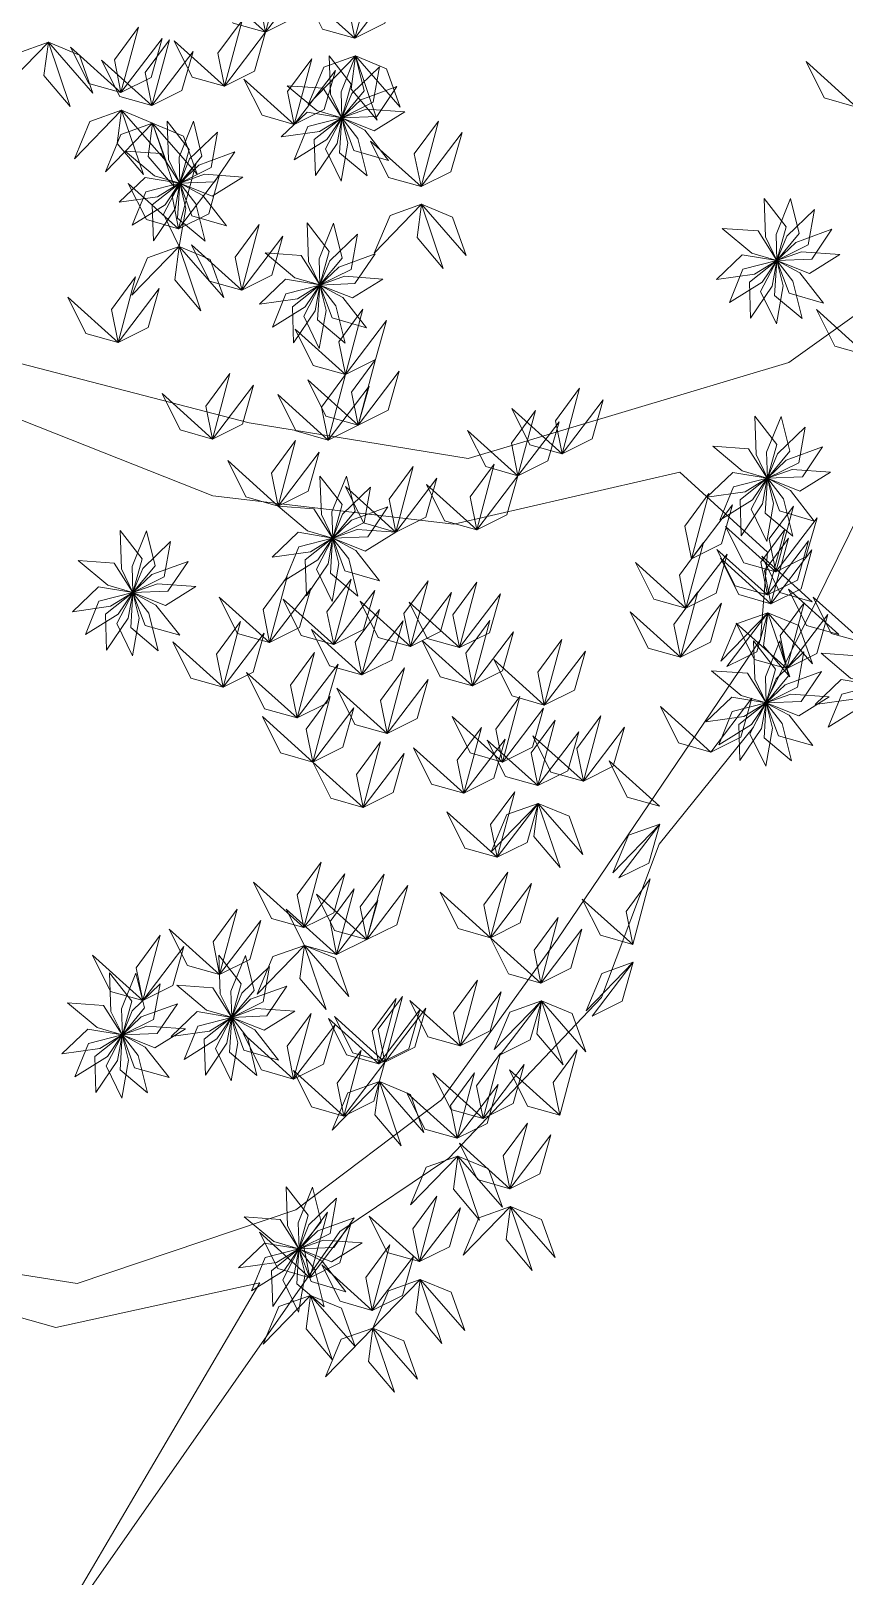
# Model space of a CAD drawing. Header units: inches. Extents: x 15 to 22798, y 21 to 21519.
# Drawn here: x 14627.5 to 14699.4, y 12256.7 to 12393.4 of the extents above; entities that cross this region are included whole.
import ezdxf

# ---------------------------------------------------------------- set-up
doc = ezdxf.new("R2010")
doc.units = ezdxf.units.IN
doc.header["$MEASUREMENT"] = 0
doc.layers.add('ARREDAMENTO', color=8, linetype='Continuous', lineweight=13)

msp = doc.modelspace()

# ---------------------------------------------------------------- linework, layer by layer
at = {"layer": 'ARREDAMENTO', "linetype": 'Continuous', "lineweight": 0}
for points in [[(14742.72, 12406.15), (14714.46, 12378.31), (14694.52, 12364.05), (14666.18, 12355.56), (14646.83, 12358.71), (14612.62, 12367.6)], [(14607.13, 12285.05), (14629.73, 12278.69), (14647.76, 12282.63), (14627.26, 12247.73), (14654.84, 12287.17), (14664.49, 12293.65), (14677.97, 12307.89), (14683.08, 12321.45), (14691.42, 12331.8), (14697.82, 12344.72), (14702.94, 12355.05), (14711.29, 12362.18), (14727.36, 12375.14), (14737, 12384.85), (14748.55, 12398.43)], [(14611.34, 12365.02), (14643.63, 12352.25), (14664.92, 12349.75), (14684.89, 12354.34), (14692.65, 12347.28), (14692.04, 12339.54), (14674.08, 12313.03), (14663.82, 12298.81), (14650.96, 12289.09), (14631.64, 12282.57), (14607.77, 12286.34)]]:
    msp.add_lwpolyline(points, dxfattribs=at)
at = {"layer": 'ARREDAMENTO', "lineweight": 0}
for points in [[(14648.28, 12393.27), (14647.7, 12396.18), (14649.83, 12399.07), (14648.28, 12393.27)], [(14656.17, 12392.74), (14655.59, 12395.64), (14657.72, 12398.53), (14656.17, 12392.74)], [(14648.28, 12393.27), (14645.43, 12394.08), (14643.83, 12397.29), (14648.28, 12393.27)], [(14648.28, 12393.27), (14650.94, 12394.59), (14651.92, 12398.05), (14648.28, 12393.27)], [(14656.17, 12392.74), (14658.83, 12394.06), (14659.8, 12397.51), (14656.17, 12392.74)], [(14656.17, 12392.74), (14653.32, 12393.54), (14651.72, 12396.75), (14656.17, 12392.74)], [(14635.5, 12387.94), (14634.92, 12390.84), (14637.04, 12393.73), (14635.5, 12387.94)], [(14644.65, 12388.5), (14644.07, 12391.41), (14646.2, 12394.3), (14644.65, 12388.5)], [(14644.65, 12388.5), (14647.31, 12389.82), (14648.28, 12393.27), (14644.65, 12388.5)], [(14629.08, 12392.39), (14626.29, 12391.39), (14624.91, 12388.08), (14629.08, 12392.39)], [(14629.08, 12392.39), (14628.69, 12389.45), (14631.01, 12386.71), (14629.08, 12392.39)], [(14629.08, 12392.39), (14631.82, 12391.25), (14633.02, 12387.87), (14629.08, 12392.39)], [(14635.5, 12387.94), (14632.65, 12388.74), (14631.05, 12391.95), (14635.5, 12387.94)], [(14635.5, 12387.94), (14638.16, 12389.26), (14639.13, 12392.71), (14635.5, 12387.94)], [(14638.24, 12386.79), (14637.65, 12389.7), (14639.78, 12392.59), (14638.24, 12386.79)], [(14644.65, 12388.5), (14641.8, 12389.31), (14640.2, 12392.52), (14644.65, 12388.5)], [(14638.24, 12386.79), (14635.39, 12387.6), (14633.79, 12390.81), (14638.24, 12386.79)], [(14638.24, 12386.79), (14640.89, 12388.12), (14641.87, 12391.57), (14638.24, 12386.79)], [(14650.82, 12385.11), (14650.23, 12388.02), (14652.36, 12390.91), (14650.82, 12385.11)], [(14656.23, 12391.17), (14653.43, 12390.17), (14652.05, 12386.86), (14656.23, 12391.17)], [(14653.9, 12391.19), (14654.01, 12387.78), (14655.02, 12385.7), (14655.85, 12388.68), (14653.9, 12391.19)], [(14656.23, 12391.17), (14654.95, 12388.01), (14655.02, 12385.7), (14656.99, 12388.08), (14656.23, 12391.17)], [(14656.23, 12391.17), (14655.84, 12388.23), (14658.15, 12385.49), (14656.23, 12391.17)], [(14656.23, 12391.17), (14658.96, 12390.03), (14660.17, 12386.65), (14656.23, 12391.17)], [(14700.51, 12386.65), (14697.66, 12387.46), (14696.06, 12390.67), (14700.51, 12386.65)], [(14650.82, 12385.11), (14647.97, 12385.92), (14646.37, 12389.13), (14650.82, 12385.11)], [(14650.82, 12385.11), (14653.47, 12386.43), (14654.45, 12389.88), (14650.82, 12385.11)], [(14658.35, 12390.2), (14655.9, 12387.84), (14655.02, 12385.7), (14657.79, 12387.07), (14658.35, 12390.2)], [(14650.19, 12388.54), (14652.8, 12386.35), (14655.01, 12385.7), (14653.36, 12388.31), (14650.19, 12388.54)], [(14659.89, 12388.46), (14656.69, 12387.29), (14655.03, 12385.7), (14658.11, 12385.83), (14659.89, 12388.46)], [(14635.55, 12386.37), (14632.76, 12385.37), (14631.38, 12382.06), (14635.55, 12386.37)], [(14635.55, 12386.37), (14635.16, 12383.43), (14637.48, 12380.69), (14635.55, 12386.37)], [(14635.55, 12386.37), (14638.29, 12385.23), (14639.5, 12381.85), (14635.55, 12386.37)], [(14649.67, 12384.01), (14653.05, 12384.48), (14655.01, 12385.7), (14651.97, 12386.21), (14649.67, 12384.01)], [(14660.6, 12386.24), (14657.2, 12386.47), (14655.02, 12385.69), (14657.89, 12384.56), (14660.6, 12386.24)], [(14638.29, 12385.23), (14635.5, 12384.23), (14634.12, 12380.92), (14638.29, 12385.23)], [(14638.29, 12385.23), (14637.9, 12382.29), (14640.22, 12379.55), (14638.29, 12385.23)], [(14638.29, 12385.23), (14641.03, 12384.09), (14642.23, 12380.71), (14638.29, 12385.23)], [(14639.57, 12385.41), (14639.69, 12382), (14640.69, 12379.93), (14641.52, 12382.9), (14639.57, 12385.41)], [(14641.9, 12385.39), (14640.63, 12382.23), (14640.7, 12379.93), (14642.66, 12382.3), (14641.9, 12385.39)], [(14650.82, 12381.98), (14653.71, 12383.79), (14655.01, 12385.69), (14652.02, 12384.93), (14650.82, 12381.98)], [(14652.7, 12380.59), (14654.6, 12383.42), (14655.01, 12385.69), (14652.59, 12383.77), (14652.7, 12380.59)], [(14654.97, 12380.09), (14655.56, 12383.45), (14655.01, 12385.69), (14653.58, 12382.95), (14654.97, 12380.09)], [(14657.25, 12380.56), (14656.43, 12383.86), (14655.02, 12385.69), (14654.82, 12382.61), (14657.25, 12380.56)], [(14659.15, 12381.91), (14657.05, 12384.6), (14655.02, 12385.69), (14656.09, 12382.8), (14659.15, 12381.91)], [(14662.02, 12379.61), (14661.43, 12382.52), (14663.56, 12385.41), (14662.02, 12379.61)], [(14644.02, 12384.43), (14641.57, 12382.06), (14640.7, 12379.92), (14643.46, 12381.29), (14644.02, 12384.43)], [(14662.02, 12379.61), (14659.16, 12380.42), (14657.56, 12383.63), (14662.02, 12379.61)], [(14662.02, 12379.61), (14664.67, 12380.93), (14665.65, 12384.39), (14662.02, 12379.61)], [(14635.86, 12382.76), (14638.47, 12380.57), (14640.69, 12379.93), (14639.03, 12382.53), (14635.86, 12382.76)], [(14645.57, 12382.68), (14642.37, 12381.52), (14640.7, 12379.92), (14643.78, 12380.05), (14645.57, 12382.68)], [(14640.59, 12375.88), (14640.01, 12378.79), (14642.14, 12381.68), (14640.59, 12375.88)], [(14646.27, 12380.46), (14642.87, 12380.7), (14640.7, 12379.92), (14643.57, 12378.78), (14646.27, 12380.46)], [(14635.35, 12378.23), (14638.72, 12378.7), (14640.68, 12379.92), (14637.64, 12380.43), (14635.35, 12378.23)], [(14640.59, 12375.88), (14637.74, 12376.69), (14636.14, 12379.9), (14640.59, 12375.88)], [(14636.5, 12376.2), (14639.39, 12378.01), (14640.68, 12379.92), (14637.7, 12379.15), (14636.5, 12376.2)], [(14638.37, 12374.82), (14640.28, 12377.64), (14640.69, 12379.91), (14638.27, 12378), (14638.37, 12374.82)], [(14640.65, 12374.31), (14641.24, 12377.67), (14640.69, 12379.91), (14639.26, 12377.18), (14640.65, 12374.31)], [(14642.93, 12374.78), (14642.11, 12378.09), (14640.69, 12379.91), (14640.5, 12376.83), (14642.93, 12374.78)], [(14640.59, 12375.88), (14643.25, 12377.2), (14644.22, 12380.65), (14640.59, 12375.88)], [(14644.83, 12376.13), (14642.73, 12378.82), (14640.7, 12379.91), (14641.77, 12377.02), (14644.83, 12376.13)], [(14662.07, 12378.05), (14659.28, 12377.05), (14657.89, 12373.74), (14662.07, 12378.05)], [(14662.07, 12378.05), (14661.68, 12375.11), (14663.99, 12372.37), (14662.07, 12378.05)], [(14662.07, 12378.05), (14664.8, 12376.91), (14666.01, 12373.53), (14662.07, 12378.05)], [(14692.35, 12378.57), (14692.47, 12375.16), (14693.48, 12373.08), (14694.31, 12376.05), (14692.35, 12378.57)], [(14694.68, 12378.55), (14693.41, 12375.39), (14693.48, 12373.08), (14695.45, 12375.46), (14694.68, 12378.55)], [(14696.8, 12377.58), (14694.35, 12375.22), (14693.48, 12373.08), (14696.24, 12374.45), (14696.8, 12377.58)], [(14646.17, 12370.45), (14645.59, 12373.36), (14647.72, 12376.25), (14646.17, 12370.45)], [(14646.17, 12370.45), (14648.83, 12371.77), (14649.8, 12375.23), (14646.17, 12370.45)], [(14651.96, 12376.4), (14652.08, 12372.99), (14653.08, 12370.91), (14653.91, 12373.88), (14651.96, 12376.4)], [(14654.29, 12376.38), (14653.01, 12373.22), (14653.08, 12370.91), (14655.05, 12373.29), (14654.29, 12376.38)], [(14656.41, 12375.41), (14653.96, 12373.04), (14653.09, 12370.91), (14655.85, 12372.28), (14656.41, 12375.41)], [(14688.64, 12375.92), (14691.25, 12373.73), (14693.47, 12373.08), (14691.82, 12375.69), (14688.64, 12375.92)], [(14698.35, 12375.84), (14695.15, 12374.67), (14693.48, 12373.08), (14696.56, 12373.2), (14698.35, 12375.84)], [(14640.65, 12374.31), (14637.85, 12373.32), (14636.47, 12370.01), (14640.65, 12374.31)], [(14640.65, 12374.31), (14640.26, 12371.37), (14642.57, 12368.63), (14640.65, 12374.31)], [(14640.65, 12374.31), (14643.38, 12373.17), (14644.59, 12369.79), (14640.65, 12374.31)], [(14646.17, 12370.45), (14643.32, 12371.26), (14641.72, 12374.47), (14646.17, 12370.45)], [(14699.05, 12373.62), (14695.65, 12373.85), (14693.48, 12373.07), (14696.35, 12371.94), (14699.05, 12373.62)], [(14648.25, 12373.75), (14650.86, 12371.55), (14653.07, 12370.91), (14651.42, 12373.52), (14648.25, 12373.75)], [(14657.96, 12373.67), (14654.75, 12372.5), (14653.09, 12370.9), (14656.17, 12371.03), (14657.96, 12373.67)], [(14688.13, 12371.39), (14691.5, 12371.86), (14693.46, 12373.08), (14690.42, 12373.59), (14688.13, 12371.39)], [(14689.28, 12369.36), (14692.17, 12371.17), (14693.46, 12373.07), (14690.48, 12372.31), (14689.28, 12369.36)], [(14691.15, 12367.97), (14693.06, 12370.8), (14693.47, 12373.07), (14691.05, 12371.15), (14691.15, 12367.97)], [(14693.43, 12367.47), (14694.02, 12370.83), (14693.47, 12373.07), (14692.04, 12370.33), (14693.43, 12367.47)], [(14695.71, 12367.94), (14694.89, 12371.24), (14693.47, 12373.07), (14693.28, 12369.99), (14695.71, 12367.94)], [(14697.61, 12369.29), (14695.51, 12371.98), (14693.48, 12373.07), (14694.55, 12370.18), (14697.61, 12369.29)], [(14635.24, 12365.82), (14634.66, 12368.73), (14636.78, 12371.62), (14635.24, 12365.82)], [(14647.73, 12369.22), (14651.11, 12369.69), (14653.07, 12370.91), (14650.03, 12371.42), (14647.73, 12369.22)], [(14658.66, 12371.44), (14655.26, 12371.68), (14653.09, 12370.9), (14655.96, 12369.76), (14658.66, 12371.44)], [(14635.24, 12365.82), (14632.39, 12366.63), (14630.79, 12369.84), (14635.24, 12365.82)], [(14635.24, 12365.82), (14637.89, 12367.14), (14638.87, 12370.59), (14635.24, 12365.82)], [(14648.88, 12367.19), (14651.77, 12368.99), (14653.07, 12370.9), (14650.08, 12370.13), (14648.88, 12367.19)], [(14650.76, 12365.8), (14652.66, 12368.63), (14653.07, 12370.9), (14650.65, 12368.98), (14650.76, 12365.8)], [(14653.03, 12365.3), (14653.63, 12368.66), (14653.07, 12370.9), (14651.65, 12368.16), (14653.03, 12365.3)], [(14655.32, 12365.76), (14654.49, 12369.07), (14653.08, 12370.89), (14652.88, 12367.82), (14655.32, 12365.76)], [(14657.21, 12367.12), (14655.11, 12369.81), (14653.08, 12370.9), (14654.16, 12368), (14657.21, 12367.12)], [(14655.35, 12362.99), (14654.77, 12365.89), (14656.89, 12368.78), (14655.35, 12362.99)], [(14701.44, 12364.71), (14698.59, 12365.51), (14696.99, 12368.73), (14701.44, 12364.71)], [(14655.35, 12362.99), (14652.5, 12363.79), (14650.9, 12367), (14655.35, 12362.99)], [(14655.35, 12362.99), (14658.01, 12364.31), (14658.98, 12367.76), (14655.35, 12362.99)], [(14656.46, 12358.51), (14655.88, 12361.42), (14658.01, 12364.31), (14656.46, 12358.51)], [(14643.59, 12357.28), (14643, 12360.19), (14645.13, 12363.08), (14643.59, 12357.28)], [(14653.81, 12357.19), (14653.22, 12360.1), (14655.35, 12362.99), (14653.81, 12357.19)], [(14656.46, 12358.51), (14659.12, 12359.83), (14660.09, 12363.28), (14656.46, 12358.51)], [(14643.59, 12357.28), (14646.24, 12358.6), (14647.22, 12362.05), (14643.59, 12357.28)], [(14656.46, 12358.51), (14653.61, 12359.32), (14652.01, 12362.53), (14656.46, 12358.51)], [(14653.81, 12357.19), (14656.46, 12358.51), (14657.44, 12361.96), (14653.81, 12357.19)], [(14674.5, 12355.97), (14673.91, 12358.88), (14676.04, 12361.77), (14674.5, 12355.97)], [(14643.59, 12357.28), (14640.74, 12358.09), (14639.14, 12361.3), (14643.59, 12357.28)], [(14653.81, 12357.19), (14650.96, 12358), (14649.36, 12361.21), (14653.81, 12357.19)], [(14674.5, 12355.97), (14677.15, 12357.29), (14678.13, 12360.75), (14674.5, 12355.97)], [(14670.59, 12354.03), (14670.01, 12356.93), (14672.13, 12359.82), (14670.59, 12354.03)], [(14674.5, 12355.97), (14671.65, 12356.78), (14670.05, 12359.99), (14674.5, 12355.97)], [(14670.59, 12354.03), (14673.24, 12355.35), (14674.22, 12358.8), (14670.59, 12354.03)], [(14691.52, 12359.31), (14691.64, 12355.9), (14692.64, 12353.83), (14693.47, 12356.8), (14691.52, 12359.31)], [(14693.85, 12359.29), (14692.57, 12356.13), (14692.65, 12353.83), (14694.61, 12356.2), (14693.85, 12359.29)], [(14670.59, 12354.03), (14667.74, 12354.84), (14666.14, 12358.05), (14670.59, 12354.03)], [(14695.97, 12358.33), (14693.52, 12355.96), (14692.65, 12353.82), (14695.41, 12355.19), (14695.97, 12358.33)], [(14649.38, 12351.35), (14648.8, 12354.26), (14650.93, 12357.15), (14649.38, 12351.35)], [(14649.38, 12351.35), (14652.04, 12352.68), (14653.01, 12356.13), (14649.38, 12351.35)], [(14687.81, 12356.66), (14690.42, 12354.47), (14692.63, 12353.83), (14690.98, 12356.43), (14687.81, 12356.66)], [(14697.52, 12356.58), (14694.31, 12355.42), (14692.65, 12353.82), (14695.73, 12353.95), (14697.52, 12356.58)], [(14649.38, 12351.35), (14646.53, 12352.16), (14644.93, 12355.37), (14649.38, 12351.35)], [(14659.79, 12349.05), (14659.21, 12351.96), (14661.34, 12354.85), (14659.79, 12349.05)], [(14666.96, 12349.25), (14666.37, 12352.16), (14668.5, 12355.05), (14666.96, 12349.25)], [(14653.09, 12354), (14653.21, 12350.6), (14654.22, 12348.52), (14655.05, 12351.49), (14653.09, 12354)], [(14655.43, 12353.99), (14654.15, 12350.83), (14654.22, 12348.52), (14656.19, 12350.9), (14655.43, 12353.99)], [(14659.79, 12349.05), (14662.45, 12350.37), (14663.42, 12353.83), (14659.79, 12349.05)], [(14666.96, 12349.25), (14669.61, 12350.58), (14670.59, 12354.03), (14666.96, 12349.25)], [(14687.3, 12352.13), (14690.67, 12352.6), (14692.63, 12353.82), (14689.59, 12354.33), (14687.3, 12352.13)], [(14688.44, 12350.1), (14691.33, 12351.91), (14692.63, 12353.82), (14689.64, 12353.05), (14688.44, 12350.1)], [(14690.32, 12348.72), (14692.22, 12351.54), (14692.63, 12353.81), (14690.22, 12351.9), (14690.32, 12348.72)], [(14692.59, 12348.21), (14693.19, 12351.57), (14692.64, 12353.81), (14691.21, 12351.08), (14692.59, 12348.21)], [(14694.88, 12348.68), (14694.05, 12351.99), (14692.64, 12353.81), (14692.45, 12350.73), (14694.88, 12348.68)], [(14696.77, 12350.03), (14694.68, 12352.72), (14692.64, 12353.81), (14693.72, 12350.92), (14696.77, 12350.03)], [(14698.22, 12354.36), (14694.82, 12354.6), (14692.65, 12353.82), (14695.52, 12352.68), (14698.22, 12354.36)], [(14657.55, 12353.02), (14655.09, 12350.65), (14654.22, 12348.52), (14656.99, 12349.89), (14657.55, 12353.02)], [(14659.79, 12349.05), (14656.94, 12349.86), (14655.34, 12353.07), (14659.79, 12349.05)], [(14666.96, 12349.25), (14664.11, 12350.06), (14662.51, 12353.27), (14666.96, 12349.25)], [(14685.92, 12346.68), (14685.34, 12349.58), (14687.46, 12352.47), (14685.92, 12346.68)], [(14649.38, 12351.35), (14652, 12349.16), (14654.21, 12348.52), (14652.56, 12351.12), (14649.38, 12351.35)], [(14659.09, 12351.28), (14655.89, 12350.11), (14654.22, 12348.51), (14657.31, 12348.64), (14659.09, 12351.28)], [(14685.92, 12346.68), (14688.57, 12348), (14689.55, 12351.45), (14685.92, 12346.68)], [(14693.4, 12345.53), (14692.81, 12348.44), (14694.94, 12351.33), (14693.4, 12345.53)], [(14659.79, 12349.05), (14656.39, 12349.29), (14654.22, 12348.51), (14657.09, 12347.37), (14659.79, 12349.05)], [(14693.4, 12345.53), (14690.55, 12346.34), (14688.95, 12349.55), (14693.4, 12345.53)], [(14692.64, 12343.49), (14692.05, 12346.4), (14694.18, 12349.29), (14692.64, 12343.49)], [(14693.4, 12345.53), (14696.05, 12346.85), (14697.03, 12350.31), (14693.4, 12345.53)], [(14635.43, 12349.19), (14635.55, 12345.79), (14636.55, 12343.71), (14637.38, 12346.68), (14635.43, 12349.19)], [(14637.76, 12349.17), (14636.48, 12346.01), (14636.56, 12343.71), (14638.52, 12346.08), (14637.76, 12349.17)], [(14639.88, 12348.21), (14637.43, 12345.84), (14636.56, 12343.71), (14639.32, 12345.08), (14639.88, 12348.21)], [(14648.87, 12346.82), (14652.25, 12347.3), (14654.21, 12348.51), (14651.17, 12349.03), (14648.87, 12346.82)], [(14650.02, 12344.8), (14652.91, 12346.6), (14654.21, 12348.51), (14651.22, 12347.74), (14650.02, 12344.8)], [(14651.89, 12343.41), (14653.8, 12346.24), (14654.21, 12348.51), (14651.79, 12346.59), (14651.89, 12343.41)], [(14654.17, 12342.91), (14654.76, 12346.26), (14654.21, 12348.5), (14652.78, 12345.77), (14654.17, 12342.91)], [(14656.45, 12343.37), (14655.63, 12346.68), (14654.21, 12348.5), (14654.02, 12345.43), (14656.45, 12343.37)], [(14658.35, 12344.73), (14656.25, 12347.41), (14654.22, 12348.5), (14655.29, 12345.61), (14658.35, 12344.73)], [(14685.44, 12342.33), (14684.86, 12345.23), (14686.98, 12348.12), (14685.44, 12342.33)], [(14692.95, 12342.71), (14692.37, 12345.62), (14694.5, 12348.51), (14692.95, 12342.71)], [(14692.64, 12343.49), (14695.29, 12344.81), (14696.27, 12348.27), (14692.64, 12343.49)], [(14631.72, 12346.54), (14634.33, 12344.35), (14636.55, 12343.71), (14634.89, 12346.31), (14631.72, 12346.54)], [(14685.44, 12342.33), (14688.1, 12343.65), (14689.07, 12347.1), (14685.44, 12342.33)], [(14692.64, 12343.49), (14689.78, 12344.3), (14688.18, 12347.51), (14692.64, 12343.49)], [(14692.95, 12342.71), (14690.1, 12343.52), (14688.5, 12346.73), (14692.95, 12342.71)], [(14696.59, 12342.89), (14693.74, 12343.7), (14692.14, 12346.91), (14696.59, 12342.89)], [(14692.95, 12342.71), (14695.61, 12344.03), (14696.58, 12347.49), (14692.95, 12342.71)], [(14641.43, 12346.46), (14638.23, 12345.3), (14636.56, 12343.7), (14639.64, 12343.83), (14641.43, 12346.46)], [(14685.44, 12342.33), (14682.59, 12343.13), (14680.99, 12346.35), (14685.44, 12342.33)], [(14631.21, 12342.01), (14634.58, 12342.49), (14636.54, 12343.7), (14633.5, 12344.22), (14631.21, 12342.01)], [(14642.13, 12344.24), (14638.73, 12344.48), (14636.56, 12343.7), (14639.43, 12342.56), (14642.13, 12344.24)], [(14648.64, 12339.28), (14648.06, 12342.19), (14650.18, 12345.08), (14648.64, 12339.28)], [(14648.64, 12339.28), (14651.29, 12340.6), (14652.27, 12344.06), (14648.64, 12339.28)], [(14654.3, 12339.11), (14653.71, 12342.01), (14655.84, 12344.9), (14654.3, 12339.11)], [(14654.3, 12339.11), (14656.95, 12340.43), (14657.93, 12343.88), (14654.3, 12339.11)], [(14661.09, 12338.93), (14660.51, 12341.84), (14662.64, 12344.73), (14661.09, 12338.93)], [(14665.42, 12338.83), (14664.83, 12341.73), (14666.96, 12344.62), (14665.42, 12338.83)], [(14684.96, 12337.98), (14684.38, 12340.88), (14686.5, 12343.77), (14684.96, 12337.98)], [(14698.95, 12339.98), (14696.1, 12340.79), (14694.5, 12344), (14698.95, 12339.98)], [(14632.36, 12339.99), (14635.25, 12341.79), (14636.54, 12343.7), (14633.55, 12342.93), (14632.36, 12339.99)], [(14634.23, 12338.6), (14636.14, 12341.43), (14636.54, 12343.7), (14634.13, 12341.78), (14634.23, 12338.6)], [(14636.51, 12338.1), (14637.1, 12341.45), (14636.55, 12343.69), (14635.12, 12340.96), (14636.51, 12338.1)], [(14638.79, 12338.56), (14637.96, 12341.87), (14636.55, 12343.69), (14636.36, 12340.61), (14638.79, 12338.56)], [(14640.69, 12339.92), (14638.59, 12342.6), (14636.55, 12343.69), (14637.63, 12340.8), (14640.69, 12339.92)], [(14648.64, 12339.28), (14645.79, 12340.09), (14644.19, 12343.3), (14648.64, 12339.28)], [(14654.3, 12339.11), (14651.44, 12339.91), (14649.84, 12343.12), (14654.3, 12339.11)], [(14661.09, 12338.93), (14658.24, 12339.74), (14656.64, 12342.95), (14661.09, 12338.93)], [(14665.42, 12338.83), (14662.57, 12339.63), (14660.97, 12342.84), (14665.42, 12338.83)], [(14661.09, 12338.93), (14663.75, 12340.26), (14664.73, 12343.71), (14661.09, 12338.93)], [(14665.42, 12338.83), (14668.07, 12340.15), (14669.05, 12343.6), (14665.42, 12338.83)], [(14684.96, 12337.98), (14687.62, 12339.3), (14688.59, 12342.75), (14684.96, 12337.98)], [(14694.35, 12336.98), (14693.76, 12339.89), (14695.89, 12342.78), (14694.35, 12336.98)], [(14701.15, 12339.28), (14698.29, 12340.09), (14696.69, 12343.3), (14701.15, 12339.28)], [(14644.52, 12335.33), (14643.93, 12338.24), (14646.06, 12341.13), (14644.52, 12335.33)], [(14656.8, 12336.41), (14656.21, 12339.32), (14658.34, 12342.21), (14656.8, 12336.41)], [(14656.8, 12336.41), (14659.45, 12337.73), (14660.43, 12341.19), (14656.8, 12336.41)], [(14666.56, 12335.44), (14665.98, 12338.35), (14668.1, 12341.24), (14666.56, 12335.44)], [(14684.96, 12337.98), (14682.11, 12338.78), (14680.51, 12342), (14684.96, 12337.98)], [(14692.69, 12341.92), (14689.9, 12340.93), (14688.51, 12337.62), (14692.69, 12341.92)], [(14689.06, 12337.15), (14691.71, 12338.47), (14692.69, 12341.92), (14689.06, 12337.15)], [(14692.69, 12341.92), (14692.3, 12338.99), (14694.61, 12336.24), (14692.69, 12341.92)], [(14692.69, 12341.92), (14695.42, 12340.78), (14696.63, 12337.4), (14692.69, 12341.92)], [(14694.35, 12336.98), (14697, 12338.3), (14697.98, 12341.76), (14694.35, 12336.98)], [(14644.52, 12335.33), (14647.17, 12336.65), (14648.15, 12340.11), (14644.52, 12335.33)], [(14656.8, 12336.41), (14653.94, 12337.22), (14652.35, 12340.43), (14656.8, 12336.41)], [(14666.56, 12335.44), (14669.21, 12336.77), (14670.19, 12340.22), (14666.56, 12335.44)], [(14694.35, 12336.98), (14691.49, 12337.79), (14689.89, 12341), (14694.35, 12336.98)], [(14644.52, 12335.33), (14641.67, 12336.14), (14640.07, 12339.35), (14644.52, 12335.33)], [(14651.06, 12332.61), (14650.47, 12335.52), (14652.6, 12338.41), (14651.06, 12332.61)], [(14651.06, 12332.61), (14650.47, 12335.52), (14652.6, 12338.41), (14651.06, 12332.61)], [(14666.56, 12335.44), (14663.71, 12336.25), (14662.11, 12339.46), (14666.56, 12335.44)], [(14672.92, 12333.75), (14672.34, 12336.66), (14674.46, 12339.55), (14672.92, 12333.75)], [(14672.92, 12333.75), (14675.58, 12335.07), (14676.55, 12338.52), (14672.92, 12333.75)], [(14691.41, 12339.44), (14691.53, 12336.03), (14692.54, 12333.95), (14693.37, 12336.92), (14691.41, 12339.44)], [(14693.75, 12339.42), (14692.47, 12336.26), (14692.54, 12333.95), (14694.51, 12336.33), (14693.75, 12339.42)], [(14695.87, 12338.45), (14693.42, 12336.08), (14692.54, 12333.95), (14695.31, 12335.32), (14695.87, 12338.45)], [(14697.38, 12338.34), (14699.99, 12336.14), (14702.2, 12335.5), (14700.55, 12338.11), (14697.38, 12338.34)], [(14651.06, 12332.61), (14653.71, 12333.93), (14654.69, 12337.38), (14651.06, 12332.61)], [(14651.06, 12332.61), (14653.71, 12333.93), (14654.69, 12337.38), (14651.06, 12332.61)], [(14659.03, 12331.23), (14658.44, 12334.14), (14660.57, 12337.03), (14659.03, 12331.23)], [(14672.92, 12333.75), (14670.07, 12334.56), (14668.47, 12337.77), (14672.92, 12333.75)], [(14651.06, 12332.61), (14648.2, 12333.42), (14646.6, 12336.63), (14651.06, 12332.61)], [(14651.06, 12332.61), (14648.2, 12333.42), (14646.6, 12336.63), (14651.06, 12332.61)], [(14659.03, 12331.23), (14661.68, 12332.55), (14662.66, 12336.01), (14659.03, 12331.23)], [(14687.7, 12336.79), (14690.32, 12334.59), (14692.53, 12333.95), (14690.88, 12336.56), (14687.7, 12336.79)], [(14697.41, 12336.71), (14694.21, 12335.54), (14692.54, 12333.94), (14695.63, 12334.07), (14697.41, 12336.71)], [(14696.86, 12333.81), (14700.24, 12334.28), (14702.2, 12335.5), (14699.16, 12336.01), (14696.86, 12333.81)], [(14652.45, 12328.71), (14651.87, 12331.62), (14654, 12334.51), (14652.45, 12328.71)], [(14659.03, 12331.23), (14656.18, 12332.04), (14654.58, 12335.25), (14659.03, 12331.23)], [(14669.21, 12328.71), (14668.63, 12331.61), (14670.76, 12334.5), (14669.21, 12328.71)], [(14687.19, 12332.25), (14690.57, 12332.73), (14692.53, 12333.94), (14689.49, 12334.46), (14687.19, 12332.25)], [(14687.63, 12329.59), (14690.29, 12330.91), (14691.26, 12334.36), (14687.63, 12329.59)], [(14698.11, 12334.48), (14694.71, 12334.72), (14692.54, 12333.94), (14695.41, 12332.8), (14698.11, 12334.48)], [(14698.01, 12331.78), (14700.9, 12333.58), (14702.2, 12335.49), (14699.21, 12334.72), (14698.01, 12331.78)], [(14652.45, 12328.71), (14655.11, 12330.03), (14656.08, 12333.49), (14652.45, 12328.71)], [(14669.21, 12328.71), (14671.87, 12330.03), (14672.85, 12333.48), (14669.21, 12328.71)], [(14687.63, 12329.59), (14684.78, 12330.4), (14683.18, 12333.61), (14687.63, 12329.59)], [(14688.34, 12330.23), (14691.23, 12332.03), (14692.53, 12333.94), (14689.54, 12333.17), (14688.34, 12330.23)], [(14690.21, 12328.84), (14692.12, 12331.67), (14692.53, 12333.94), (14690.11, 12332.02), (14690.21, 12328.84)], [(14692.49, 12328.34), (14693.08, 12331.7), (14692.53, 12333.94), (14691.1, 12331.2), (14692.49, 12328.34)], [(14694.77, 12328.8), (14693.95, 12332.11), (14692.53, 12333.93), (14692.34, 12330.86), (14694.77, 12328.8)], [(14696.67, 12330.16), (14694.57, 12332.84), (14692.54, 12333.93), (14693.61, 12331.04), (14696.67, 12330.16)], [(14652.45, 12328.71), (14649.6, 12329.52), (14648, 12332.73), (14652.45, 12328.71)], [(14669.21, 12328.71), (14666.36, 12329.51), (14664.76, 12332.73), (14669.21, 12328.71)], [(14665.82, 12325.95), (14665.23, 12328.86), (14667.36, 12331.75), (14665.82, 12325.95)], [(14672.34, 12326.62), (14671.75, 12329.53), (14673.88, 12332.42), (14672.34, 12326.62)], [(14676.37, 12327.01), (14675.78, 12329.91), (14677.91, 12332.8), (14676.37, 12327.01)], [(14676.37, 12327.01), (14679.02, 12328.33), (14680, 12331.78), (14676.37, 12327.01)], [(14656.9, 12324.69), (14656.32, 12327.6), (14658.45, 12330.49), (14656.9, 12324.69)], [(14665.82, 12325.95), (14668.47, 12327.28), (14669.45, 12330.73), (14665.82, 12325.95)], [(14672.34, 12326.62), (14669.48, 12327.43), (14667.88, 12330.64), (14672.34, 12326.62)], [(14676.37, 12327.01), (14673.51, 12327.82), (14671.91, 12331.03), (14676.37, 12327.01)], [(14672.34, 12326.62), (14674.99, 12327.94), (14675.97, 12331.39), (14672.34, 12326.62)], [(14656.9, 12324.69), (14659.56, 12326.02), (14660.54, 12329.47), (14656.9, 12324.69)], [(14665.82, 12325.95), (14662.96, 12326.76), (14661.36, 12329.97), (14665.82, 12325.95)], [(14683.09, 12324.79), (14680.23, 12325.59), (14678.64, 12328.81), (14683.09, 12324.79)], [(14656.9, 12324.69), (14654.05, 12325.5), (14652.45, 12328.71), (14656.9, 12324.69)], [(14668.76, 12320.28), (14668.17, 12323.18), (14670.3, 12326.07), (14668.76, 12320.28)], [(14672.39, 12325.05), (14669.6, 12324.06), (14668.21, 12320.75), (14672.39, 12325.05)], [(14668.76, 12320.28), (14671.41, 12321.6), (14672.39, 12325.05), (14668.76, 12320.28)], [(14668.76, 12320.28), (14671.41, 12321.6), (14672.39, 12325.05), (14668.76, 12320.28)], [(14672.39, 12325.05), (14672, 12322.11), (14674.31, 12319.37), (14672.39, 12325.05)], [(14672.39, 12325.05), (14675.12, 12323.91), (14676.33, 12320.53), (14672.39, 12325.05)], [(14668.76, 12320.28), (14665.9, 12321.09), (14664.3, 12324.3), (14668.76, 12320.28)], [(14683.14, 12323.22), (14680.35, 12322.23), (14678.97, 12318.91), (14683.14, 12323.22)], [(14679.51, 12318.45), (14682.16, 12319.77), (14683.14, 12323.22), (14679.51, 12318.45)], [(14651.66, 12314.06), (14651.07, 12316.96), (14653.2, 12319.85), (14651.66, 12314.06)], [(14651.66, 12314.06), (14648.81, 12314.86), (14647.21, 12318.08), (14651.66, 12314.06)], [(14651.66, 12314.06), (14654.31, 12315.38), (14655.29, 12318.83), (14651.66, 12314.06)], [(14657.22, 12313), (14656.63, 12315.91), (14658.76, 12318.8), (14657.22, 12313)], [(14668.15, 12313.17), (14667.57, 12316.08), (14669.69, 12318.97), (14668.15, 12313.17)], [(14668.15, 12313.17), (14670.8, 12314.49), (14671.78, 12317.95), (14668.15, 12313.17)], [(14680.73, 12312.57), (14680.15, 12315.48), (14682.27, 12318.37), (14680.73, 12312.57)], [(14657.22, 12313), (14654.36, 12313.81), (14652.77, 12317.02), (14657.22, 12313)], [(14654.56, 12311.68), (14653.98, 12314.59), (14656.11, 12317.48), (14654.56, 12311.68)], [(14654.56, 12311.68), (14657.22, 12313), (14658.19, 12316.46), (14654.56, 12311.68)], [(14657.22, 12313), (14659.87, 12314.32), (14660.85, 12317.78), (14657.22, 12313)], [(14668.15, 12313.17), (14665.3, 12313.98), (14663.7, 12317.19), (14668.15, 12313.17)], [(14680.73, 12312.57), (14677.88, 12313.38), (14676.28, 12316.59), (14680.73, 12312.57)], [(14644.22, 12309.91), (14643.64, 12312.81), (14645.77, 12315.7), (14644.22, 12309.91)], [(14654.56, 12311.68), (14651.71, 12312.49), (14650.11, 12315.7), (14654.56, 12311.68)], [(14644.22, 12309.91), (14641.37, 12310.72), (14639.77, 12313.93), (14644.22, 12309.91)], [(14644.22, 12309.91), (14646.88, 12311.23), (14647.86, 12314.68), (14644.22, 12309.91)], [(14672.6, 12309.15), (14672.02, 12312.06), (14674.15, 12314.95), (14672.6, 12309.15)], [(14672.6, 12309.15), (14675.26, 12310.47), (14676.23, 12313.93), (14672.6, 12309.15)], [(14637.42, 12307.61), (14636.84, 12310.51), (14638.97, 12313.4), (14637.42, 12307.61)], [(14637.42, 12307.61), (14640.08, 12308.93), (14641.05, 12312.38), (14637.42, 12307.61)], [(14651.71, 12312.49), (14648.92, 12311.49), (14647.54, 12308.18), (14651.71, 12312.49)], [(14651.71, 12312.49), (14651.32, 12309.55), (14653.64, 12306.81), (14651.71, 12312.49)], [(14651.71, 12312.49), (14654.45, 12311.35), (14655.65, 12307.97), (14651.71, 12312.49)], [(14672.6, 12309.15), (14669.75, 12309.96), (14668.15, 12313.17), (14672.6, 12309.15)], [(14637.42, 12307.61), (14634.57, 12308.41), (14632.97, 12311.63), (14637.42, 12307.61)], [(14644.16, 12311.61), (14644.28, 12308.21), (14645.29, 12306.13), (14646.12, 12309.1), (14644.16, 12311.61)], [(14646.5, 12311.59), (14645.22, 12308.43), (14645.29, 12306.13), (14647.26, 12308.5), (14646.5, 12311.59)], [(14680.78, 12311), (14677.99, 12310.01), (14676.61, 12306.69), (14680.78, 12311)], [(14677.15, 12306.23), (14679.81, 12307.55), (14680.78, 12311), (14677.15, 12306.23)], [(14634.49, 12310.06), (14634.61, 12306.65), (14635.62, 12304.58), (14636.45, 12307.55), (14634.49, 12310.06)], [(14636.82, 12310.04), (14635.55, 12306.88), (14635.62, 12304.58), (14637.59, 12306.95), (14636.82, 12310.04)], [(14648.62, 12310.63), (14646.17, 12308.26), (14645.29, 12306.12), (14648.06, 12307.5), (14648.62, 12310.63)], [(14638.95, 12309.08), (14636.49, 12306.71), (14635.62, 12304.57), (14638.38, 12305.94), (14638.95, 12309.08)], [(14640.45, 12308.96), (14643.07, 12306.77), (14645.28, 12306.13), (14643.63, 12308.73), (14640.45, 12308.96)], [(14650.16, 12308.88), (14646.96, 12307.72), (14645.29, 12306.12), (14648.38, 12306.25), (14650.16, 12308.88)], [(14665.47, 12303.6), (14664.89, 12306.51), (14667.02, 12309.4), (14665.47, 12303.6)], [(14665.47, 12303.6), (14668.13, 12304.93), (14669.1, 12308.38), (14665.47, 12303.6)], [(14630.78, 12307.41), (14633.39, 12305.22), (14635.61, 12304.58), (14633.96, 12307.18), (14630.78, 12307.41)], [(14640.49, 12307.33), (14637.29, 12306.17), (14635.62, 12304.57), (14638.7, 12304.7), (14640.49, 12307.33)], [(14650.86, 12306.66), (14647.46, 12306.9), (14645.29, 12306.12), (14648.16, 12304.98), (14650.86, 12306.66)], [(14658.29, 12302.01), (14657.7, 12304.91), (14659.83, 12307.8), (14658.29, 12302.01)], [(14658.83, 12302.17), (14658.24, 12305.07), (14660.37, 12307.96), (14658.83, 12302.17)], [(14658.83, 12302.17), (14661.48, 12303.49), (14662.46, 12306.94), (14658.83, 12302.17)], [(14665.47, 12303.6), (14662.62, 12304.41), (14661.02, 12307.62), (14665.47, 12303.6)], [(14672.66, 12307.59), (14669.86, 12306.59), (14668.48, 12303.28), (14672.66, 12307.59)], [(14669.02, 12302.81), (14671.68, 12304.13), (14672.66, 12307.59), (14669.02, 12302.81)], [(14672.66, 12307.59), (14672.27, 12304.65), (14674.58, 12301.91), (14672.66, 12307.59)], [(14672.66, 12307.59), (14675.39, 12306.45), (14676.6, 12303.07), (14672.66, 12307.59)], [(14639.94, 12304.43), (14643.32, 12304.91), (14645.28, 12306.12), (14642.24, 12306.64), (14639.94, 12304.43)], [(14641.09, 12302.4), (14643.98, 12304.21), (14645.28, 12306.12), (14642.29, 12305.35), (14641.09, 12302.4)], [(14642.96, 12301.02), (14644.87, 12303.84), (14645.28, 12306.11), (14642.86, 12304.2), (14642.96, 12301.02)], [(14645.24, 12300.52), (14645.83, 12303.87), (14645.28, 12306.11), (14643.85, 12303.38), (14645.24, 12300.52)], [(14647.52, 12300.98), (14646.7, 12304.29), (14645.29, 12306.11), (14645.09, 12303.03), (14647.52, 12300.98)], [(14649.42, 12302.34), (14647.32, 12305.02), (14645.29, 12306.11), (14646.36, 12303.22), (14649.42, 12302.34)], [(14650.76, 12300.66), (14650.18, 12303.57), (14652.3, 12306.45), (14650.76, 12300.66)], [(14658.29, 12302.01), (14655.43, 12302.81), (14653.83, 12306.03), (14658.29, 12302.01)], [(14658.83, 12302.17), (14655.98, 12302.97), (14654.38, 12306.19), (14658.83, 12302.17)], [(14658.29, 12302.01), (14660.94, 12303.33), (14661.92, 12306.78), (14658.29, 12302.01)], [(14630.27, 12302.88), (14633.64, 12303.36), (14635.6, 12304.57), (14632.56, 12305.09), (14630.27, 12302.88)], [(14631.42, 12300.85), (14634.31, 12302.66), (14635.61, 12304.57), (14632.62, 12303.8), (14631.42, 12300.85)], [(14633.29, 12299.47), (14635.2, 12302.29), (14635.61, 12304.56), (14633.19, 12302.65), (14633.29, 12299.47)], [(14635.57, 12298.96), (14636.16, 12302.32), (14635.61, 12304.56), (14634.18, 12301.83), (14635.57, 12298.96)], [(14637.85, 12299.43), (14637.03, 12302.74), (14635.61, 12304.56), (14635.42, 12301.48), (14637.85, 12299.43)], [(14641.19, 12305.11), (14637.79, 12305.35), (14635.62, 12304.57), (14638.49, 12303.43), (14641.19, 12305.11)], [(14639.75, 12300.79), (14637.65, 12303.47), (14635.62, 12304.56), (14636.69, 12301.67), (14639.75, 12300.79)], [(14650.76, 12300.66), (14647.91, 12301.47), (14646.31, 12304.68), (14650.76, 12300.66)], [(14650.76, 12300.66), (14653.41, 12301.98), (14654.39, 12305.43), (14650.76, 12300.66)], [(14655.2, 12297.39), (14654.61, 12300.3), (14656.74, 12303.19), (14655.2, 12297.39)], [(14667.51, 12297.16), (14666.93, 12300.07), (14669.06, 12302.96), (14667.51, 12297.16)], [(14674.28, 12297.46), (14673.7, 12300.37), (14675.82, 12303.26), (14674.28, 12297.46)], [(14655.2, 12297.39), (14652.34, 12298.2), (14650.74, 12301.41), (14655.2, 12297.39)], [(14655.2, 12297.39), (14657.85, 12298.71), (14658.83, 12302.17), (14655.2, 12297.39)], [(14667.51, 12297.16), (14670.17, 12298.49), (14671.14, 12301.94), (14667.51, 12297.16)], [(14674.28, 12297.46), (14671.43, 12298.27), (14669.83, 12301.48), (14674.28, 12297.46)], [(14658.34, 12300.44), (14655.55, 12299.45), (14654.17, 12296.13), (14658.34, 12300.44)], [(14658.34, 12300.44), (14657.95, 12297.5), (14660.27, 12294.76), (14658.34, 12300.44)], [(14658.34, 12300.44), (14661.08, 12299.3), (14662.28, 12295.92), (14658.34, 12300.44)], [(14667.51, 12297.16), (14664.66, 12297.97), (14663.06, 12301.18), (14667.51, 12297.16)], [(14665.22, 12295.42), (14664.63, 12298.32), (14666.76, 12301.21), (14665.22, 12295.42)], [(14665.22, 12295.42), (14667.87, 12296.74), (14668.85, 12300.19), (14665.22, 12295.42)], [(14665.22, 12295.42), (14662.36, 12296.23), (14660.76, 12299.44), (14665.22, 12295.42)], [(14669.87, 12290.96), (14669.29, 12293.87), (14671.42, 12296.76), (14669.87, 12290.96)], [(14669.87, 12290.96), (14667.02, 12291.77), (14665.42, 12294.98), (14669.87, 12290.96)], [(14669.87, 12290.96), (14672.53, 12292.28), (14673.5, 12295.74), (14669.87, 12290.96)], [(14665.27, 12293.85), (14662.48, 12292.86), (14661.09, 12289.54), (14665.27, 12293.85)], [(14665.27, 12293.85), (14664.88, 12290.91), (14667.19, 12288.17), (14665.27, 12293.85)], [(14665.27, 12293.85), (14668, 12292.71), (14669.21, 12289.33), (14665.27, 12293.85)], [(14650.11, 12291.13), (14650.23, 12287.72), (14651.23, 12285.64), (14652.06, 12288.61), (14650.11, 12291.13)], [(14652.44, 12291.11), (14651.16, 12287.95), (14651.24, 12285.64), (14653.2, 12288.02), (14652.44, 12291.11)], [(14654.56, 12290.14), (14652.11, 12287.77), (14651.24, 12285.64), (14654, 12287.01), (14654.56, 12290.14)], [(14661.89, 12284.51), (14661.3, 12287.41), (14663.43, 12290.3), (14661.89, 12284.51)], [(14661.89, 12284.51), (14664.54, 12285.83), (14665.52, 12289.28), (14661.89, 12284.51)], [(14669.93, 12289.4), (14667.13, 12288.4), (14665.75, 12285.09), (14669.93, 12289.4)], [(14669.93, 12289.4), (14669.54, 12286.46), (14671.85, 12283.72), (14669.93, 12289.4)], [(14669.93, 12289.4), (14672.66, 12288.25), (14673.87, 12284.87), (14669.93, 12289.4)], [(14646.4, 12288.48), (14649.01, 12286.29), (14651.23, 12285.64), (14649.57, 12288.25), (14646.4, 12288.48)], [(14656.11, 12288.4), (14652.91, 12287.23), (14651.24, 12285.64), (14654.32, 12285.76), (14656.11, 12288.4)], [(14652.2, 12283.09), (14651.62, 12285.99), (14653.74, 12288.88), (14652.2, 12283.09)], [(14652.2, 12283.09), (14654.85, 12284.41), (14655.83, 12287.86), (14652.2, 12283.09)], [(14661.89, 12284.51), (14659.04, 12285.31), (14657.44, 12288.52), (14661.89, 12284.51)], [(14652.2, 12283.09), (14649.35, 12283.9), (14647.75, 12287.11), (14652.2, 12283.09)], [(14656.81, 12286.18), (14653.41, 12286.41), (14651.24, 12285.63), (14654.11, 12284.5), (14656.81, 12286.18)], [(14645.89, 12283.95), (14649.26, 12284.42), (14651.22, 12285.64), (14648.18, 12286.15), (14645.89, 12283.95)], [(14647.04, 12281.92), (14649.93, 12283.72), (14651.22, 12285.63), (14648.24, 12284.87), (14647.04, 12281.92)], [(14648.91, 12280.53), (14650.82, 12283.36), (14651.22, 12285.63), (14648.81, 12283.71), (14648.91, 12280.53)], [(14651.19, 12280.03), (14651.78, 12283.39), (14651.23, 12285.63), (14649.8, 12282.89), (14651.19, 12280.03)], [(14653.47, 12280.5), (14652.64, 12283.8), (14651.23, 12285.63), (14651.04, 12282.55), (14653.47, 12280.5)], [(14655.37, 12281.85), (14653.27, 12284.54), (14651.23, 12285.63), (14652.31, 12282.74), (14655.37, 12281.85)], [(14657.71, 12280.2), (14657.13, 12283.1), (14659.26, 12285.99), (14657.71, 12280.2)], [(14657.71, 12280.2), (14654.86, 12281), (14653.26, 12284.22), (14657.71, 12280.2)], [(14657.71, 12280.2), (14660.37, 12281.52), (14661.35, 12284.97), (14657.71, 12280.2)], [(14661.94, 12282.94), (14659.15, 12281.94), (14657.77, 12278.63), (14661.94, 12282.94)], [(14661.94, 12282.94), (14661.55, 12280), (14663.87, 12277.26), (14661.94, 12282.94)], [(14661.94, 12282.94), (14664.68, 12281.8), (14665.88, 12278.42), (14661.94, 12282.94)], [(14652.25, 12281.52), (14649.46, 12280.53), (14648.08, 12277.21), (14652.25, 12281.52)], [(14652.25, 12281.52), (14651.86, 12278.58), (14654.18, 12275.84), (14652.25, 12281.52)], [(14652.25, 12281.52), (14654.99, 12280.38), (14656.19, 12277), (14652.25, 12281.52)], [(14657.77, 12278.63), (14654.97, 12277.64), (14653.59, 12274.32), (14657.77, 12278.63)], [(14657.77, 12278.63), (14657.38, 12275.69), (14659.69, 12272.95), (14657.77, 12278.63)], [(14657.77, 12278.63), (14660.5, 12277.49), (14661.71, 12274.11), (14657.77, 12278.63)]]:
    msp.add_lwpolyline(points, dxfattribs=at)

doc.saveas('drawing.dxf')
